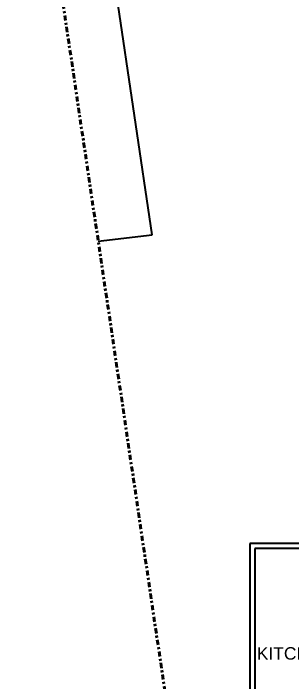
# Model space of a CAD drawing. Header units: metres. Extents: x 9 to 942, y 34 to 176.
# Drawn here: x 225.24 to 238.13, y 64.77 to 95.68 of the extents above; entities that cross this region are included whole.
import ezdxf

# ---------------------------------------------------------------- set-up
doc = ezdxf.new("R2010")
doc.units = ezdxf.units.M
doc.header["$LTSCALE"] = 0.01
doc.header["$MEASUREMENT"] = 0
doc.linetypes.add('ACAD_ISO04W100', pattern=[30, 24, -3, 0, -3])
for name, color, linetype, lineweight in [('PARKING', 92, 'Continuous', 40), ('SITE BOUNDARY', 6, 'ACAD_ISO04W100', 60), ('WALL', 2, 'Continuous', 40)]:
    doc.layers.add(name, color=color, linetype=linetype, lineweight=lineweight)
doc.layers.add('TEXT', color=141, linetype='Continuous')
doc.styles.get("Standard").update_dxf_attribs({"font": 'arial.ttf'})

msp = doc.modelspace()

# ---------------------------------------------------------------- linework, layer by layer
at = {"layer": 'PARKING'}
for p, q in [((231.639, 85.448), (229.369, 100.788)), ((231.639, 85.448), (229.369, 100.788)), ((229.155, 85.157), (231.639, 85.448))]:
    msp.add_line(p, q, dxfattribs=at)
at = {"layer": 'SITE BOUNDARY'}
msp.add_line((235.316, 43.537), (225.237, 111.63), dxfattribs=at)
at = {"layer": 'WALL'}
for p, q in [((240.009, 71.191), (236.148, 71.191)), ((236.148, 71.191), (236.148, 60.839)), ((240.009, 70.961), (236.378, 70.961)), ((236.378, 70.961), (236.378, 61.069))]:
    msp.add_line(p, q, dxfattribs=at)

# ---------------------------------------------------------------- texts
at = {"layer": 'TEXT', "insert": (236.474, 66.404), "char_height": 0.5759, "attachment_point": 1}
msp.add_mtext_dynamic_manual_height_columns('KITCHEN', width=0.38753, gutter_width=2.88, heights=[0], dxfattribs=at)

doc.saveas('drawing.dxf')
